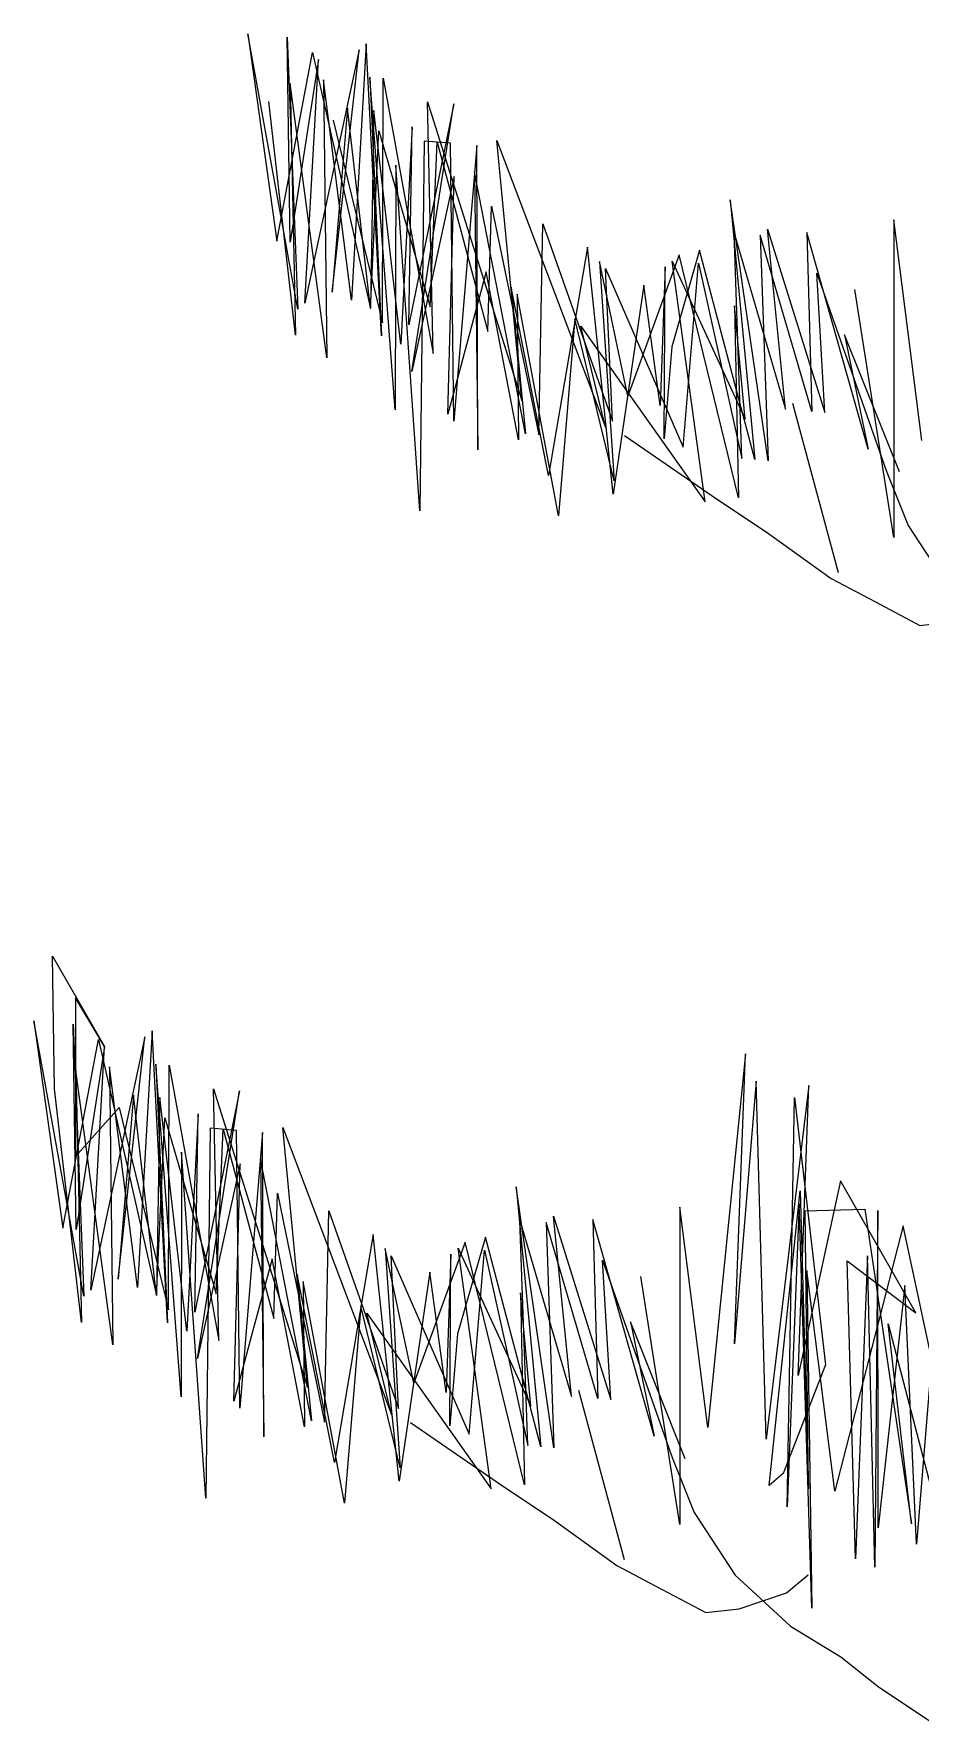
# Model space of a CAD drawing. Header units: metres. Extents: x -4.7 to 4.7, y 0 to 14.7.
# Drawn here: x -4.717 to -2.939, y 7.07 to 10.461 of the extents above; entities that cross this region are included whole.
import ezdxf

# ---------------------------------------------------------------- set-up
doc = ezdxf.new("R2010")
doc.units = ezdxf.units.M
doc.header["$LTSCALE"] = 0.2

msp = doc.modelspace()

# ---------------------------------------------------------------- linework, layer by layer
for p, q in [((-4.1874, 9.9086), (-4.2876, 10.4608)), ((-4.2876, 10.4608), (-4.2292, 10.0447)), ((-4.2028, 10.0425), (-4.2085, 10.4542)), ((-4.2085, 10.4542), (-4.1874, 9.9086)), ((-4.2292, 10.0447), (-4.158, 10.4234)), ((-4.0647, 10.4289), (-4.1732, 9.9207)), ((-4.158, 10.4234), (-4.0414, 9.9097)), ((-4.1183, 9.9426), (-4.0647, 10.4289)), ((-4.0505, 10.441), (-4.0799, 9.9262)), ((-4.0195, 9.8548), (-4.0505, 10.441)), ((-4.146, 10.4092), (-4.2028, 10.0425)), ((-4.1732, 9.9207), (-4.146, 10.4092)), ((-4.1292, 9.8109), (-4.203, 10.3609)), ((-4.203, 10.3609), (-4.1918, 9.8559)), ((-4.0799, 9.9262), (-4.1361, 10.3686)), ((-4.1361, 10.3686), (-4.1292, 9.8109)), ((-3.9919, 9.7066), (-4.0428, 10.374)), ((-4.0428, 10.374), (-4.0195, 9.8548)), ((-4.0173, 9.8811), (-4.0164, 10.3718)), ((-4.0164, 10.3718), (-3.9163, 9.8196)), ((-4.1918, 9.8559), (-4.2458, 10.3247)), ((-4.0877, 10.3115), (-4.1183, 9.9426)), ((-4.0414, 9.9097), (-4.0877, 10.3115)), ((-3.8748, 10.3202), (-3.9646, 9.8767)), ((-3.9591, 9.7834), (-3.8748, 10.3202)), ((-3.9163, 9.8196), (-3.9275, 10.3246)), ((-3.9275, 10.3246), (-3.7384, 9.7252)), ((-4.1163, 10.2873), (-4.0173, 9.8811)), ((-4.035, 10.3071), (-4.0414, 9.9097)), ((-3.981, 9.8383), (-4.035, 10.3071)), ((-4.0414, 9.9097), (-4.0251, 10.2664)), ((-4.0251, 10.2664), (-3.9218, 9.9129)), ((-3.9582, 10.2741), (-3.981, 9.8383)), ((-3.9646, 9.8767), (-3.9582, 10.2741)), ((-3.934, 10.2456), (-3.9425, 9.5035)), ((-3.8813, 10.2412), (-3.934, 10.2456)), ((-3.9218, 9.9129), (-3.9077, 10.2434)), ((-3.9077, 10.2434), (-3.8065, 9.8635)), ((-3.7384, 9.7252), (-3.7881, 10.2466)), ((-3.7881, 10.2466), (-3.5704, 9.6714)), ((-3.8745, 9.6835), (-3.8813, 10.2412)), ((-3.8287, 10.2368), (-3.8745, 9.6835)), ((-3.8262, 9.6264), (-3.8287, 10.2368)), ((-3.9911, 10.1973), (-3.9919, 9.7066)), ((-3.9425, 9.5035), (-3.9911, 10.1973)), ((-3.8736, 10.1742), (-3.9591, 9.7834)), ((-3.8866, 9.6978), (-3.8736, 10.1742)), ((-3.7307, 9.6582), (-3.833, 10.1841)), ((-3.833, 10.1841), (-3.8262, 9.6264)), ((-3.8065, 9.8635), (-3.799, 10.1149)), ((-3.799, 10.1149), (-3.7043, 9.656)), ((-3.2444, 9.6043), (-3.3204, 10.128)), ((-3.3204, 10.128), (-3.2708, 9.6065)), ((-3.7043, 9.656), (-3.6958, 10.0797)), ((-3.6958, 10.0797), (-3.5562, 9.6834)), ((-2.936, 9.6449), (-2.9922, 10.0873)), ((-2.9922, 10.0873), (-2.9919, 9.4506)), ((-3.2971, 9.6087), (-3.3127, 10.061)), ((-3.3127, 10.061), (-3.2094, 9.7075)), ((-3.1567, 9.7031), (-3.26, 10.0566)), ((-3.26, 10.0566), (-3.2444, 9.6043)), ((-3.2094, 9.7075), (-3.2458, 10.0687)), ((-3.2458, 10.0687), (-3.1303, 9.7009)), ((-3.0436, 9.6273), (-3.1667, 10.0621)), ((-3.1667, 10.0621), (-3.1567, 9.7031)), ((-3.6068, 10.0325), (-3.6846, 9.5748)), ((-3.555, 9.5374), (-3.6068, 10.0325)), ((-3.4224, 10.0171), (-3.5255, 9.7339)), ((-3.3818, 10.027), (-3.4377, 9.8327)), ((-3.3706, 9.522), (-3.4367, 10.005)), ((-3.4367, 10.005), (-3.2906, 9.6878)), ((-3.3037, 9.5297), (-3.4224, 10.0171)), ((-3.2708, 9.6065), (-3.3818, 10.027)), ((-3.8099, 9.9832), (-3.8866, 9.6978)), ((-3.745, 9.6462), (-3.8099, 9.9832)), ((-3.5255, 9.7339), (-3.5827, 10.004)), ((-3.5827, 10.004), (-3.5528, 9.5638)), ((-3.5706, 9.9897), (-3.4146, 9.6318)), ((-3.5562, 9.6834), (-3.5706, 9.9897)), ((-3.451, 9.993), (-3.4607, 9.7152)), ((-3.453, 9.6483), (-3.451, 9.993)), ((-3.4146, 9.6318), (-3.384, 10.0006)), ((-3.384, 10.0006), (-3.2971, 9.6087)), ((-3.1303, 9.7009), (-3.1469, 9.9808)), ((-3.1469, 9.9808), (-3.0073, 9.5845)), ((-3.6846, 9.5748), (-3.7594, 9.9524)), ((-3.7594, 9.9524), (-3.7307, 9.6582)), ((-3.7473, 9.9382), (-3.745, 9.6462)), ((-3.6648, 9.4936), (-3.7473, 9.9382)), ((-3.4938, 9.9568), (-3.555, 9.5374)), ((-3.4607, 9.7152), (-3.4938, 9.9568)), ((-2.9919, 9.4506), (-3.0701, 9.9479)), ((-3.2906, 9.6878), (-3.3115, 9.915)), ((-3.3115, 9.915), (-3.3037, 9.5297)), ((-3.632, 9.8887), (-3.6648, 9.4936)), ((-3.5528, 9.5638), (-3.632, 9.8887)), ((-3.6199, 9.8745), (-3.3706, 9.522)), ((-3.5704, 9.6714), (-3.6199, 9.8745)), ((-2.981, 9.5823), (-3.0909, 9.8568)), ((-3.0909, 9.8568), (-3.0436, 9.6273)), ((-3.4377, 9.8327), (-3.453, 9.6483)), ((-3.1951, 9.7196), (-3.1038, 9.3804)), ((-3.532, 9.6549), (-3.3563, 9.5341)), ((-3.0073, 9.5845), (-2.9634, 9.4747)), ((-3.3563, 9.5341), (-3.2433, 9.4583)), ((-2.9634, 9.4747), (-2.881, 9.3485)), ((-3.2433, 9.4583), (-3.1181, 9.3683)), ((-3.1181, 9.3683), (-3.0292, 9.3211)), ((-3.0292, 9.3211), (-2.9402, 9.2738)), ((-2.9402, 9.2738), (-2.8733, 9.2815)), ((-4.6796, 8.6101), (-4.5752, 8.429)), ((-4.6751, 8.3445), (-4.6796, 8.6101)), ((-4.6335, 8.5267), (-4.6333, 8.2083)), ((-4.5752, 8.429), (-4.6335, 8.5267)), ((-4.7169, 8.4806), (-4.6585, 8.0645)), ((-4.6167, 7.9284), (-4.7169, 8.4806)), ((-4.6378, 8.474), (-4.6167, 7.9284)), ((-4.6321, 8.0623), (-4.6378, 8.474)), ((-4.494, 8.4487), (-4.6024, 7.9405)), ((-4.5476, 7.9624), (-4.494, 8.4487)), ((-4.4798, 8.4608), (-4.5091, 7.9459)), ((-4.4487, 7.8746), (-4.4798, 8.4608)), ((-4.6585, 8.0645), (-4.5873, 8.4432)), ((-4.5752, 8.429), (-4.6321, 8.0623)), ((-4.6024, 7.9405), (-4.5752, 8.429)), ((-4.5873, 8.4432), (-4.4707, 7.9295)), ((-3.2899, 8.4144), (-3.3653, 7.6647)), ((-3.3116, 7.8326), (-3.2899, 8.4144)), ((-4.6323, 8.3807), (-4.6211, 7.8757)), ((-4.5585, 7.8307), (-4.6323, 8.3807)), ((-4.5653, 8.3883), (-4.5585, 7.8307)), ((-4.5091, 7.9459), (-4.5653, 8.3883)), ((-4.4721, 8.3938), (-4.4487, 7.8746)), ((-4.4212, 7.7264), (-4.4721, 8.3938)), ((-4.4466, 7.9009), (-4.4457, 8.3916)), ((-4.4457, 8.3916), (-4.3456, 7.8394)), ((-4.6211, 7.8757), (-4.6751, 8.3445)), ((-4.3568, 8.3444), (-4.1677, 7.745)), ((-4.3456, 7.8394), (-4.3568, 8.3444)), ((-3.268, 8.3595), (-3.3116, 7.8326)), ((-3.2479, 7.6416), (-3.268, 8.3595)), ((-3.1626, 8.3507), (-3.2479, 7.6416)), ((-3.1843, 7.7689), (-3.1626, 8.3507)), ((-4.517, 8.3312), (-4.5476, 7.9624)), ((-4.4707, 7.9295), (-4.517, 8.3312)), ((-4.4643, 8.3268), (-4.4707, 7.9295)), ((-4.4103, 7.8581), (-4.4643, 8.3268)), ((-4.3041, 8.34), (-4.3939, 7.8965)), ((-4.3883, 7.8032), (-4.3041, 8.34)), ((-3.2061, 7.5055), (-3.1911, 8.3266)), ((-3.1911, 8.3266), (-3.1294, 7.7908)), ((-4.6333, 8.2083), (-4.5455, 8.3071)), ((-4.5455, 8.3071), (-4.4466, 7.9009)), ((-4.4707, 7.9295), (-4.4544, 8.2862)), ((-4.4544, 8.2862), (-4.3511, 7.9327)), ((-4.3875, 8.2939), (-4.4103, 7.8581)), ((-4.3939, 7.8965), (-4.3875, 8.2939)), ((-4.3633, 8.2653), (-4.3717, 7.5233)), ((-4.3106, 8.2609), (-4.3633, 8.2653)), ((-4.3511, 7.9327), (-4.337, 8.2631)), ((-4.337, 8.2631), (-4.2358, 7.8833)), ((-4.3038, 7.7033), (-4.3106, 8.2609)), ((-4.258, 8.2565), (-4.3038, 7.7033)), ((-4.2555, 7.6462), (-4.258, 8.2565)), ((-4.2173, 8.2664), (-3.9997, 7.6912)), ((-4.1677, 7.745), (-4.2173, 8.2664)), ((-4.4204, 8.2171), (-4.4212, 7.7264)), ((-4.3717, 7.5233), (-4.4204, 8.2171)), ((-4.3029, 8.194), (-4.3883, 7.8032)), ((-4.3159, 7.7176), (-4.3029, 8.194)), ((-4.2623, 8.2039), (-4.2555, 7.6462)), ((-4.16, 7.678), (-4.2623, 8.2039)), ((-3.7497, 8.1478), (-3.7001, 7.6263)), ((-3.6737, 7.6241), (-3.7497, 8.1478)), ((-3.2423, 7.5483), (-3.18, 8.1399)), ((-3.0988, 8.1597), (-3.1843, 7.7689)), ((-3.18, 8.1399), (-3.1633, 7.5417)), ((-2.9483, 7.8951), (-3.0988, 8.1597)), ((-4.2358, 7.8833), (-4.2283, 8.1347)), ((-4.2283, 8.1347), (-4.1336, 7.6758)), ((-3.4215, 8.1071), (-3.4212, 7.4704)), ((-3.3653, 7.6647), (-3.4215, 8.1071)), ((-3.1822, 8.1136), (-3.2061, 7.5055)), ((-3.1566, 7.3024), (-3.1822, 8.1136)), ((-4.1336, 7.6758), (-4.1251, 8.0995)), ((-4.1251, 8.0995), (-3.9855, 7.7032)), ((-3.742, 8.0808), (-3.6386, 7.7273)), ((-3.7264, 7.6285), (-3.742, 8.0808)), ((-3.6893, 8.0764), (-3.6737, 7.6241)), ((-3.586, 7.7229), (-3.6893, 8.0764)), ((-3.675, 8.0885), (-3.5596, 7.7207)), ((-3.6386, 7.7273), (-3.675, 8.0885)), ((-3.596, 8.0819), (-3.586, 7.7229)), ((-3.4729, 7.6471), (-3.596, 8.0819)), ((-3.1702, 8.0993), (-3.0505, 8.1026)), ((-3.1633, 7.5417), (-3.1702, 8.0993)), ((-3.0505, 8.1026), (-2.9569, 7.4714)), ((-3.0242, 8.1004), (-3.0304, 7.3847)), ((-3.0239, 7.4637), (-3.0242, 8.1004)), ((-4.0361, 8.0523), (-4.1138, 7.5946)), ((-3.9843, 7.5572), (-4.0361, 8.0523)), ((-3.8111, 8.0468), (-3.867, 7.8525)), ((-3.7001, 7.6263), (-3.8111, 8.0468)), ((-2.9737, 8.0696), (-3.1106, 7.5373)), ((-2.8494, 7.4889), (-2.9737, 8.0696)), ((-4.012, 8.0238), (-3.9821, 7.5836)), ((-3.9548, 7.7537), (-4.012, 8.0238)), ((-3.9999, 8.0095), (-3.8439, 7.6516)), ((-3.9855, 7.7032), (-3.9999, 8.0095)), ((-3.8517, 8.0369), (-3.9548, 7.7537)), ((-3.8803, 8.0128), (-3.89, 7.735)), ((-3.8823, 7.6681), (-3.8803, 8.0128)), ((-3.866, 8.0248), (-3.7199, 7.7076)), ((-3.7999, 7.5418), (-3.866, 8.0248)), ((-3.733, 7.5495), (-3.8517, 8.0369)), ((-3.8439, 7.6516), (-3.8133, 8.0204)), ((-3.8133, 8.0204), (-3.7264, 7.6285)), ((-3.045, 8.0093), (-3.0688, 7.4011)), ((-3.0304, 7.3847), (-3.045, 8.0093)), ((-4.2392, 8.003), (-4.3159, 7.7176)), ((-4.1742, 7.6659), (-4.2392, 8.003)), ((-4.1887, 7.9722), (-4.16, 7.678)), ((-4.1138, 7.5946), (-4.1887, 7.9722)), ((-3.923, 7.9765), (-3.9843, 7.5572)), ((-3.89, 7.735), (-3.923, 7.9765)), ((-3.5762, 8.0006), (-3.4366, 7.6043)), ((-3.5596, 7.7207), (-3.5762, 8.0006)), ((-3.1668, 7.9797), (-3.1566, 7.3024)), ((-3.1106, 7.5373), (-3.1668, 7.9797)), ((-3.0688, 7.4011), (-3.0856, 7.9994)), ((-3.0856, 7.9994), (-2.9483, 7.8951)), ((-4.094, 7.5133), (-4.1766, 7.9579)), ((-4.1766, 7.9579), (-4.1742, 7.6659)), ((-3.4212, 7.4704), (-3.4994, 7.9677)), ((-2.9703, 7.95), (-3.0239, 7.4637)), ((-2.947, 7.4307), (-2.9703, 7.95)), ((-4.0613, 7.9085), (-4.094, 7.5133)), ((-3.9821, 7.5836), (-4.0613, 7.9085)), ((-3.7408, 7.9348), (-3.733, 7.5495)), ((-3.7199, 7.7076), (-3.7408, 7.9348)), ((-2.9077, 7.905), (-2.947, 7.4307)), ((-4.0492, 7.8942), (-3.7999, 7.5418)), ((-3.9997, 7.6912), (-4.0492, 7.8942)), ((-3.5202, 7.8766), (-3.4729, 7.6471)), ((-3.4103, 7.6021), (-3.5202, 7.8766)), ((-3.0032, 7.8731), (-2.8723, 7.3715)), ((-2.9569, 7.4714), (-3.0032, 7.8731)), ((-3.867, 7.8525), (-3.8823, 7.6681)), ((-3.1294, 7.7908), (-3.2138, 7.5724)), ((-3.6244, 7.7394), (-3.5331, 7.4001)), ((-3.9613, 7.6747), (-3.7856, 7.5539)), ((-3.4366, 7.6043), (-3.3927, 7.4945)), ((-3.2138, 7.5724), (-3.2423, 7.5483)), ((-3.7856, 7.5539), (-3.6725, 7.4781)), ((-3.6725, 7.4781), (-3.5474, 7.3881)), ((-3.3927, 7.4945), (-3.3103, 7.3683)), ((-3.5474, 7.3881), (-3.4584, 7.3408)), ((-3.3103, 7.3683), (-3.1994, 7.2661)), ((-3.2071, 7.3331), (-3.1643, 7.3693)), ((-3.4584, 7.3408), (-3.3695, 7.2936)), ((-3.3026, 7.3013), (-3.2071, 7.3331)), ((-3.3695, 7.2936), (-3.3026, 7.3013)), ((-3.1994, 7.2661), (-3.0984, 7.2046)), ((-3.0984, 7.2046), (-3.0237, 7.1454)), ((-3.0237, 7.1454), (-2.9106, 7.0696))]:
    msp.add_line(p, q)

doc.saveas('drawing.dxf')
